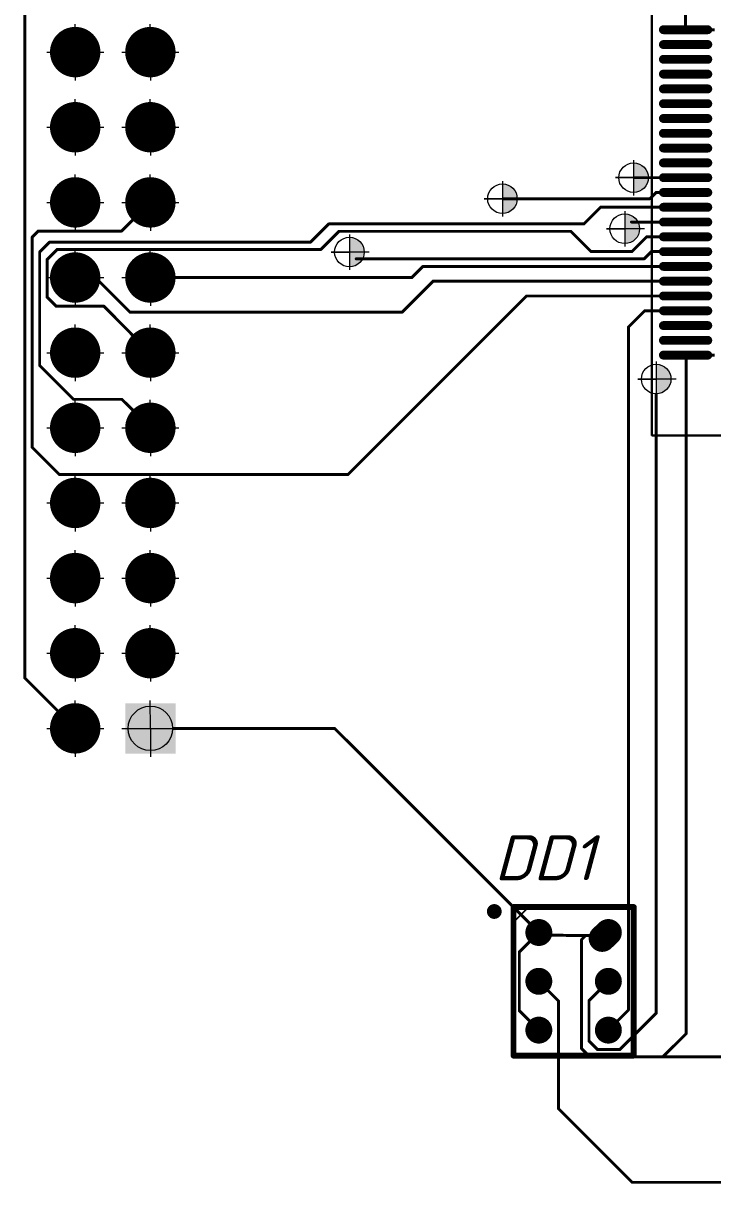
# Model space of a CAD drawing. Header units: millimetres. Extents: x -578 to 740, y 82 to 629.
# Drawn here: x 222.3 to 268.9, y 312.6 to 391 of the extents above; entities that cross this region are included whole.
import ezdxf

# ---------------------------------------------------------------- set-up
doc = ezdxf.new("R2010")
doc.units = ezdxf.units.MM
doc.header["$LTSCALE"] = 0.5
doc.layers.get('0').update_dxf_attribs({"lineweight": 60})
for name, color, linetype in [('BottomSolder', 6, 'Continuous'), ('MultiLayer', 9, 'Continuous'), ('TopOverlay', 2, 'Continuous')]:
    doc.layers.add(name, color=color, linetype=linetype)
doc.layers.add('СПЛТОНК', color=7, linetype='Continuous', lineweight=20)
doc.styles.get("Standard").update_dxf_attribs({"font": 'isocpeui.ttf', "width": 0.9})

msp = doc.modelspace()

# ---------------------------------------------------------------- hatches: boundary and pattern name
at = {"lineweight": 0}
h = msp.add_hatch(color=256, dxfattribs=at)
h.dxf.hatch_style = 1
h.paths.add_polyline_path([(225.774, 390.562, 0.414214), (224.274, 389.062), (225.774, 389.062)])
h.paths.add_polyline_path([(225.774, 389.062), (224.274, 389.062, 0.414214), (225.774, 387.562)])
h = msp.add_hatch(color=256, dxfattribs=at)
h.dxf.hatch_style = 1
h.paths.add_polyline_path([(230.854, 390.562, 0.414214), (229.354, 389.062), (230.854, 389.062)])
h.paths.add_polyline_path([(230.854, 389.062), (229.354, 389.062, 0.414214), (230.854, 387.562)])
h = msp.add_hatch(color=256, dxfattribs=at)
h.dxf.hatch_style = 1
h.paths.add_polyline_path([(225.774, 385.482, 0.414214), (224.274, 383.982), (225.774, 383.982)])
h.paths.add_polyline_path([(225.774, 383.982), (224.274, 383.982, 0.414214), (225.774, 382.482)])
h = msp.add_hatch(color=256, dxfattribs=at)
h.dxf.hatch_style = 1
h.paths.add_polyline_path([(230.854, 385.482, 0.414214), (229.354, 383.982), (230.854, 383.982)])
h.paths.add_polyline_path([(230.854, 383.982), (229.354, 383.982, 0.414214), (230.854, 382.482)])
h = msp.add_hatch(color=256, dxfattribs=at)
h.dxf.hatch_style = 1
h.paths.add_polyline_path([(263.51, 381.574), (263.51, 380.574), (264.51, 380.574, 0.414214)])
h.paths.add_polyline_path([(264.51, 380.574), (263.51, 380.574), (263.51, 379.574, 0.414214)])
h = msp.add_hatch(color=256, dxfattribs=at)
h.dxf.hatch_style = 1
h.paths.add_polyline_path([(225.774, 380.402, 0.414214), (224.274, 378.902), (225.774, 378.902)])
h.paths.add_polyline_path([(225.774, 378.902), (224.274, 378.902, 0.414214), (225.774, 377.402)])
h = msp.add_hatch(color=256, dxfattribs=at)
h.dxf.hatch_style = 1
h.paths.add_polyline_path([(230.854, 380.402, 0.414214), (229.354, 378.902), (230.854, 378.902)])
h.paths.add_polyline_path([(230.854, 378.902), (229.354, 378.902, 0.414214), (230.854, 377.402)])
h = msp.add_hatch(color=256, dxfattribs=at)
h.dxf.hatch_style = 1
h.paths.add_polyline_path([(254.649, 380.151), (254.649, 379.151), (255.649, 379.151, 0.414214)])
h.paths.add_polyline_path([(255.649, 379.151), (254.649, 379.151), (254.649, 378.151, 0.414214)])
h = msp.add_hatch(color=256, dxfattribs=at)
h.dxf.hatch_style = 1
h.paths.add_polyline_path([(262.911, 378.119), (262.911, 377.119), (263.911, 377.119, 0.414214)])
h.paths.add_polyline_path([(263.911, 377.119), (262.911, 377.119), (262.911, 376.119, 0.414214)])
h = msp.add_hatch(color=256, dxfattribs=at)
h.dxf.hatch_style = 1
h.paths.add_polyline_path([(244.307, 376.544), (244.307, 375.544), (245.307, 375.544, 0.414214)])
h.paths.add_polyline_path([(245.307, 375.544), (244.307, 375.544), (244.307, 374.544, 0.414214)])
h = msp.add_hatch(color=256, dxfattribs=at)
h.dxf.hatch_style = 1
h.paths.add_polyline_path([(225.774, 375.322, 0.414214), (224.274, 373.822), (225.774, 373.822)])
h.paths.add_polyline_path([(225.774, 373.822), (224.274, 373.822, 0.414214), (225.774, 372.322)])
h = msp.add_hatch(color=256, dxfattribs=at)
h.dxf.hatch_style = 1
h.paths.add_polyline_path([(230.854, 375.322, 0.414214), (229.354, 373.822), (230.854, 373.822)])
h.paths.add_polyline_path([(230.854, 373.822), (229.354, 373.822, 0.414214), (230.854, 372.322)])
h = msp.add_hatch(color=256, dxfattribs=at)
h.dxf.hatch_style = 1
h.paths.add_polyline_path([(225.774, 370.242, 0.414214), (224.274, 368.742), (225.774, 368.742)])
h.paths.add_polyline_path([(225.774, 368.742), (224.274, 368.742, 0.414214), (225.774, 367.242)])
h = msp.add_hatch(color=256, dxfattribs=at)
h.dxf.hatch_style = 1
h.paths.add_polyline_path([(230.854, 370.242, 0.414214), (229.354, 368.742), (230.854, 368.742)])
h.paths.add_polyline_path([(230.854, 368.742), (229.354, 368.742, 0.414214), (230.854, 367.242)])
h = msp.add_hatch(color=256, dxfattribs=at)
h.dxf.hatch_style = 1
h.paths.add_polyline_path([(265.034, 367.959), (265.034, 366.959), (266.034, 366.959, 0.414214)])
h.paths.add_polyline_path([(266.034, 366.959), (265.034, 366.959), (265.034, 365.959, 0.414214)])
h = msp.add_hatch(color=256, dxfattribs=at)
h.dxf.hatch_style = 1
h.paths.add_polyline_path([(225.774, 365.162, 0.414214), (224.274, 363.662), (225.774, 363.662)])
h.paths.add_polyline_path([(225.774, 363.662), (224.274, 363.662, 0.414214), (225.774, 362.162)])
h = msp.add_hatch(color=256, dxfattribs=at)
h.dxf.hatch_style = 1
h.paths.add_polyline_path([(230.854, 365.162, 0.414214), (229.354, 363.662), (230.854, 363.662)])
h.paths.add_polyline_path([(230.854, 363.662), (229.354, 363.662, 0.414214), (230.854, 362.162)])
h = msp.add_hatch(color=256, dxfattribs=at)
h.dxf.hatch_style = 1
h.paths.add_polyline_path([(225.774, 360.082, 0.414214), (224.274, 358.582), (225.774, 358.582)])
h.paths.add_polyline_path([(225.774, 358.582), (224.274, 358.582, 0.414214), (225.774, 357.082)])
h = msp.add_hatch(color=256, dxfattribs=at)
h.dxf.hatch_style = 1
h.paths.add_polyline_path([(230.854, 360.082, 0.414214), (229.354, 358.582), (230.854, 358.582)])
h.paths.add_polyline_path([(230.854, 358.582), (229.354, 358.582, 0.414214), (230.854, 357.082)])
h = msp.add_hatch(color=256, dxfattribs=at)
h.dxf.hatch_style = 1
h.paths.add_polyline_path([(225.774, 355.002, 0.414214), (224.274, 353.502), (225.774, 353.502)])
h.paths.add_polyline_path([(225.774, 353.502), (224.274, 353.502, 0.414214), (225.774, 352.002)])
h = msp.add_hatch(color=256, dxfattribs=at)
h.dxf.hatch_style = 1
h.paths.add_polyline_path([(230.854, 355.002, 0.414214), (229.354, 353.502), (230.854, 353.502)])
h.paths.add_polyline_path([(230.854, 353.502), (229.354, 353.502, 0.414214), (230.854, 352.002)])
h = msp.add_hatch(color=256, dxfattribs=at)
h.dxf.hatch_style = 1
h.paths.add_polyline_path([(225.774, 349.922, 0.414214), (224.274, 348.422), (225.774, 348.422)])
h.paths.add_polyline_path([(225.774, 348.422), (224.274, 348.422, 0.414214), (225.774, 346.922)])
h = msp.add_hatch(color=256, dxfattribs=at)
h.dxf.hatch_style = 1
h.paths.add_polyline_path([(230.854, 349.922, 0.414214), (229.354, 348.422), (230.854, 348.422)])
h.paths.add_polyline_path([(230.854, 348.422), (229.354, 348.422, 0.414214), (230.854, 346.922)])
h = msp.add_hatch(color=256, dxfattribs=at)
h.dxf.hatch_style = 1
h.paths.add_polyline_path([(225.774, 344.842, 0.414214), (224.274, 343.342), (225.774, 343.342)])
h.paths.add_polyline_path([(225.774, 343.342), (224.274, 343.342, 0.414214), (225.774, 341.842)])
h = msp.add_hatch(color=256, dxfattribs=at)
h.dxf.hatch_style = 1
h.paths.add_polyline_path([(230.854, 344.842, 0.414214), (229.354, 343.342), (230.854, 343.342)])
h.paths.add_polyline_path([(230.854, 343.342), (229.354, 343.342, 0.414214), (230.854, 341.842)])

# ---------------------------------------------------------------- linework, layer by layer
for p, q in [((225.774, 389.062), (225.764, 390.957)), ((230.854, 389.062), (230.844, 390.957)), ((223.851, 389.062), (227.705, 389.062)), ((225.774, 389.062), (225.778, 387.142)), ((228.931, 389.062), (232.785, 389.062)), ((230.854, 389.062), (230.858, 387.142)), ((225.774, 383.982), (225.764, 385.877)), ((230.854, 383.982), (230.844, 385.877)), ((223.851, 383.982), (227.705, 383.982)), ((225.774, 383.982), (225.778, 382.062)), ((228.931, 383.982), (232.785, 383.982)), ((230.854, 383.982), (230.858, 382.062)), ((225.774, 378.902), (225.764, 380.797)), ((230.854, 378.902), (230.844, 380.797)), ((223.851, 378.902), (227.705, 378.902)), ((225.774, 378.902), (225.778, 376.982)), ((228.931, 378.902), (232.785, 378.902)), ((230.854, 378.902), (230.858, 376.982)), ((225.774, 373.822), (225.764, 375.717)), ((230.854, 373.822), (230.844, 375.717)), ((223.851, 373.822), (227.705, 373.822)), ((225.774, 373.822), (225.778, 371.902)), ((228.931, 373.822), (232.785, 373.822)), ((230.854, 373.822), (230.858, 371.902)), ((225.774, 368.742), (225.764, 370.637)), ((230.854, 368.742), (230.844, 370.637)), ((223.851, 368.742), (227.705, 368.742)), ((225.774, 368.742), (225.778, 366.822)), ((228.931, 368.742), (232.785, 368.742)), ((230.854, 368.742), (230.858, 366.822)), ((225.774, 363.662), (225.764, 365.557)), ((230.854, 363.662), (230.844, 365.557)), ((223.851, 363.662), (227.705, 363.662)), ((225.774, 363.662), (225.778, 361.742)), ((228.931, 363.662), (232.785, 363.662)), ((230.854, 363.662), (230.858, 361.742)), ((225.774, 358.582), (225.764, 360.477)), ((230.854, 358.582), (230.844, 360.477)), ((223.851, 358.582), (227.705, 358.582)), ((225.774, 358.582), (225.778, 356.662)), ((228.931, 358.582), (232.785, 358.582)), ((230.854, 358.582), (230.858, 356.662)), ((225.774, 353.502), (225.764, 355.397)), ((230.854, 353.502), (230.844, 355.397)), ((223.851, 353.502), (227.705, 353.502)), ((225.774, 353.502), (225.778, 351.582)), ((228.931, 353.502), (232.785, 353.502)), ((230.854, 353.502), (230.858, 351.582)), ((225.774, 348.422), (225.764, 350.317)), ((230.854, 348.422), (230.844, 350.317)), ((223.851, 348.422), (227.705, 348.422)), ((225.774, 348.422), (225.778, 346.502)), ((228.931, 348.422), (232.785, 348.422)), ((230.854, 348.422), (230.858, 346.502)), ((225.774, 343.342), (225.764, 345.237)), ((230.854, 343.342), (230.844, 345.237)), ((223.851, 343.342), (227.705, 343.342)), ((225.774, 343.342), (225.778, 341.422)), ((228.931, 343.342), (232.785, 343.342)), ((230.854, 343.342), (230.858, 341.422))]:
    msp.add_line(p, q, dxfattribs=at)
for points, const_width in [([(222.362, 346.754), (222.362, 421.209)], 0.2), ([(267.022, 390.574), (267.022, 391.574)], 0.2), ([(268.522, 390.574), (265.522, 390.574)], 0.6), ([(267.022, 390.574), (268.996, 390.574)], 0.2), ([(268.522, 389.574), (265.522, 389.574)], 0.6), ([(268.522, 388.574), (265.522, 388.574)], 0.6), ([(268.522, 387.574), (265.522, 387.574)], 0.6), ([(268.522, 386.574), (265.522, 386.574)], 0.6), ([(268.522, 385.574), (265.522, 385.574)], 0.6), ([(268.522, 384.574), (265.522, 384.574)], 0.6), ([(268.522, 383.574), (265.522, 383.574)], 0.6), ([(268.522, 382.574), (265.522, 382.574)], 0.6), ([(268.522, 381.574), (265.522, 381.574)], 0.6), ([(263.51, 380.574), (267.022, 380.574)], 0.2), ([(268.522, 380.574), (265.522, 380.574)], 0.6), ([(268.522, 379.574), (265.522, 379.574)], 0.6), ([(254.649, 379.151), (264.61, 379.151)], 0.2), ([(264.61, 379.151), (265.034, 379.574)], 0.2), ([(265.034, 379.574), (267.022, 379.574)], 0.2), ([(228.918, 376.966), (230.674, 378.746)], 0.2), ([(260.149, 377.444), (261.279, 378.574)], 0.2), ([(261.279, 378.574), (267.022, 378.574)], 0.2), ([(268.522, 378.574), (265.522, 378.574)], 0.6), ([(241.689, 376.222), (242.911, 377.444)], 0.2), ([(242.911, 377.444), (260.149, 377.444)], 0.2), ([(263.366, 377.574), (267.022, 377.574)], 0.2), ([(268.522, 377.574), (265.522, 377.574)], 0.6), ([(222.87, 376.56), (223.276, 376.966)], 0.2), ([(222.87, 362.336), (222.87, 376.56)], 0.2), ([(223.276, 376.966), (228.918, 376.966)], 0.2), ([(242.374, 375.722), (243.596, 376.944)], 0.2), ([(243.596, 376.944), (259.268, 376.944)], 0.2), ([(259.268, 376.944), (260.625, 375.587)], 0.2), ([(263.408, 375.587), (264.395, 376.574)], 0.2), ([(264.395, 376.574), (267.022, 376.574)], 0.2), ([(268.522, 376.574), (265.522, 376.574)], 0.6), ([(223.374, 375.544), (224.052, 376.222)], 0.2), ([(224.052, 376.222), (241.689, 376.222)], 0.2), ([(268.522, 375.574), (265.522, 375.574)], 0.6), ([(223.374, 367.877), (223.374, 375.544)], 0.2), ([(223.874, 375.036), (224.56, 375.722)], 0.2), ([(223.874, 372.496), (223.874, 375.036)], 0.2), ([(224.56, 375.722), (242.374, 375.722)], 0.2), ([(244.764, 375.087), (264.221, 375.087)], 0.2), ([(260.625, 375.587), (263.408, 375.587)], 0.2), ([(264.221, 375.087), (264.708, 375.574)], 0.2), ([(264.708, 375.574), (267.022, 375.574)], 0.2), ([(248.524, 373.822), (249.276, 374.574)], 0.2), ([(249.276, 374.574), (267.022, 374.574)], 0.2), ([(268.522, 374.574), (265.522, 374.574)], 0.6), ([(227.268, 373.69), (229.479, 371.48)], 0.2), ([(232.354, 373.822), (248.524, 373.822)], 0.2), ([(247.863, 371.48), (249.957, 373.574)], 0.2), ([(249.957, 373.574), (267.022, 373.574)], 0.2), ([(268.522, 373.574), (265.522, 373.574)], 0.6), ([(268.522, 372.574), (265.522, 372.574)], 0.6), ([(223.874, 372.496), (224.484, 371.886)], 0.2), ([(224.484, 371.886), (227.71, 371.886)], 0.2), ([(227.71, 371.886), (230.703, 368.863)], 0.2), ([(244.206, 360.507), (256.272, 372.574)], 0.2), ([(256.272, 372.574), (267.022, 372.574)], 0.2), ([(229.479, 371.48), (247.863, 371.48)], 0.2), ([(263.154, 370.464), (264.264, 371.574)], 0.2), ([(264.264, 371.574), (267.022, 371.574)], 0.2), ([(268.522, 371.574), (265.522, 371.574)], 0.6), ([(263.154, 324.292), (263.154, 370.464)], 0.2), ([(268.522, 370.574), (265.522, 370.574)], 0.6), ([(268.522, 369.574), (265.522, 369.574)], 0.6), ([(268.522, 368.574), (265.522, 368.574)], 0.6), ([(267.022, 368.574), (267.066, 368.574)], 0.2), ([(267.066, 322.712), (267.066, 368.574)], 0.2), ([(267.066, 368.574), (268.996, 368.574)], 0.2), ([(223.374, 367.877), (225.664, 365.587)], 0.2), ([(225.664, 365.587), (228.929, 365.587)], 0.2), ([(228.929, 365.587), (230.771, 363.757)], 0.2), ([(265.034, 324.083), (265.034, 365.959)], 0.2), ([(222.87, 362.336), (224.698, 360.507)], 0.2), ([(224.698, 360.507), (244.206, 360.507)], 0.2), ([(222.362, 346.754), (225.673, 343.451)], 0.2), ([(232.354, 343.342), (243.304, 343.342)], 0.2), ([(243.304, 343.342), (257.104, 329.542)], 0.2), ([(261.804, 329.541), (261.384, 329.142)], 1.82), ([(255.788, 328.226), (257.104, 329.542)], 0.2), ([(257.833, 329.365), (259.442, 329.342)], 0.2), ([(259.442, 329.342), (260.274, 329.342)], 0.2), ([(259.994, 329.062), (260.274, 329.342)], 0.2), ([(259.994, 321.696), (259.994, 329.062)], 0.2), ([(260.274, 329.342), (261.594, 329.342)], 0.2), ([(255.788, 324.258), (255.788, 328.226)], 0.2), ([(257.104, 326.242), (258.43, 324.916)], 0.2), ([(260.494, 324.932), (261.804, 326.242)], 0.2), ([(258.43, 317.632), (258.43, 324.916)], 0.2), ([(260.494, 322.204), (260.494, 324.932)], 0.2), ([(255.788, 324.258), (257.104, 322.942)], 0.2), ([(261.804, 322.942), (263.154, 324.292)], 0.2), ([(262.582, 321.632), (265.034, 324.083)], 0.2), ([(265.485, 321.132), (267.066, 322.712)], 0.2), ([(259.994, 321.696), (260.558, 321.132)], 0.2), ([(260.494, 322.204), (261.066, 321.632)], 0.2), ([(261.066, 321.632), (262.582, 321.632)], 0.2), ([(260.558, 321.132), (265.485, 321.132)], 0.2), ([(265.485, 321.132), (277.844, 321.132)], 0.2), ([(258.43, 317.632), (263.408, 312.653)], 0.2), ([(263.408, 312.653), (285.76, 312.653)], 0.2)]:
    msp.add_lwpolyline(points, dxfattribs=dict(at, const_width=const_width))
at = {"lineweight": 30}
msp.add_lwpolyline([(264.747, 397.974), (299.522, 397.974), (299.522, 363.149), (264.747, 363.149)], close=True, dxfattribs=at)
at = {"lineweight": 0}
for points, const_width in [([(265.522, 390.724, 1), (265.522, 390.424, 1)], 0.3), ([(268.522, 390.724, 1), (268.522, 390.424, 1)], 0.3), ([(266.972, 390.574, 1), (267.072, 390.574, 1)], 0.1), ([(266.972, 390.574, 1), (267.072, 390.574, 1)], 0.1), ([(265.522, 389.724, 1), (265.522, 389.424, 1)], 0.3), ([(268.522, 389.724, 1), (268.522, 389.424, 1)], 0.3), ([(265.522, 388.724, 1), (265.522, 388.424, 1)], 0.3), ([(268.522, 388.724, 1), (268.522, 388.424, 1)], 0.3), ([(265.522, 387.724, 1), (265.522, 387.424, 1)], 0.3), ([(268.522, 387.724, 1), (268.522, 387.424, 1)], 0.3), ([(265.522, 386.724, 1), (265.522, 386.424, 1)], 0.3), ([(268.522, 386.724, 1), (268.522, 386.424, 1)], 0.3), ([(265.522, 385.724, 1), (265.522, 385.424, 1)], 0.3), ([(268.522, 385.724, 1), (268.522, 385.424, 1)], 0.3), ([(265.522, 384.724, 1), (265.522, 384.424, 1)], 0.3), ([(268.522, 384.724, 1), (268.522, 384.424, 1)], 0.3), ([(265.522, 383.724, 1), (265.522, 383.424, 1)], 0.3), ([(268.522, 383.724, 1), (268.522, 383.424, 1)], 0.3), ([(265.522, 382.724, 1), (265.522, 382.424, 1)], 0.3), ([(268.522, 382.724, 1), (268.522, 382.424, 1)], 0.3), ([(265.522, 381.724, 1), (265.522, 381.424, 1)], 0.3), ([(268.522, 381.724, 1), (268.522, 381.424, 1)], 0.3), ([(265.522, 380.724, 1), (265.522, 380.424, 1)], 0.3), ([(266.972, 380.574, 1), (267.072, 380.574, 1)], 0.1), ([(268.522, 380.724, 1), (268.522, 380.424, 1)], 0.3), ([(265.522, 379.724, 1), (265.522, 379.424, 1)], 0.3), ([(268.522, 379.724, 1), (268.522, 379.424, 1)], 0.3), ([(264.56, 379.151, 1), (264.66, 379.151, 1)], 0.1), ([(264.56, 379.151, 1), (264.66, 379.151, 1)], 0.1), ([(264.984, 379.574, 1), (265.084, 379.574, 1)], 0.1), ([(264.984, 379.574, 1), (265.084, 379.574, 1)], 0.1), ([(266.972, 379.574, 1), (267.072, 379.574, 1)], 0.1), ([(261.229, 378.574, 1), (261.329, 378.574, 1)], 0.1), ([(261.229, 378.574, 1), (261.329, 378.574, 1)], 0.1), ([(265.522, 378.724, 1), (265.522, 378.424, 1)], 0.3), ([(266.972, 378.574, 1), (267.072, 378.574, 1)], 0.1), ([(268.522, 378.724, 1), (268.522, 378.424, 1)], 0.3), ([(242.861, 377.444, 1), (242.961, 377.444, 1)], 0.1), ([(242.861, 377.444, 1), (242.961, 377.444, 1)], 0.1), ([(260.099, 377.444, 1), (260.199, 377.444, 1)], 0.1), ([(260.099, 377.444, 1), (260.199, 377.444, 1)], 0.1), ([(263.316, 377.574, 1), (263.416, 377.574, 1)], 0.1), ([(263.316, 377.574, 1), (263.416, 377.574, 1)], 0.1), ([(265.522, 377.724, 1), (265.522, 377.424, 1)], 0.3), ([(266.972, 377.574, 1), (267.072, 377.574, 1)], 0.1), ([(268.522, 377.724, 1), (268.522, 377.424, 1)], 0.3), ([(222.82, 376.56, 1), (222.92, 376.56, 1)], 0.1), ([(222.82, 376.56, 1), (222.92, 376.56, 1)], 0.1), ([(223.226, 376.966, 1), (223.326, 376.966, 1)], 0.1), ([(223.226, 376.966, 1), (223.326, 376.966, 1)], 0.1), ([(228.868, 376.966, 1), (228.968, 376.966, 1)], 0.1), ([(228.868, 376.966, 1), (228.968, 376.966, 1)], 0.1), ([(243.546, 376.944, 1), (243.646, 376.944, 1)], 0.1), ([(243.546, 376.944, 1), (243.646, 376.944, 1)], 0.1), ([(259.218, 376.944, 1), (259.318, 376.944, 1)], 0.1), ([(259.218, 376.944, 1), (259.318, 376.944, 1)], 0.1), ([(264.345, 376.574, 1), (264.445, 376.574, 1)], 0.1), ([(264.345, 376.574, 1), (264.445, 376.574, 1)], 0.1), ([(265.522, 376.724, 1), (265.522, 376.424, 1)], 0.3), ([(266.972, 376.574, 1), (267.072, 376.574, 1)], 0.1), ([(268.522, 376.724, 1), (268.522, 376.424, 1)], 0.3), ([(224.002, 376.222, 1), (224.102, 376.222, 1)], 0.1), ([(224.002, 376.222, 1), (224.102, 376.222, 1)], 0.1), ([(241.639, 376.222, 1), (241.739, 376.222, 1)], 0.1), ([(241.639, 376.222, 1), (241.739, 376.222, 1)], 0.1), ([(265.522, 375.724, 1), (265.522, 375.424, 1)], 0.3), ([(268.522, 375.724, 1), (268.522, 375.424, 1)], 0.3), ([(223.324, 375.544, 1), (223.424, 375.544, 1)], 0.1), ([(223.324, 375.544, 1), (223.424, 375.544, 1)], 0.1), ([(223.824, 375.036, 1), (223.924, 375.036, 1)], 0.1), ([(223.824, 375.036, 1), (223.924, 375.036, 1)], 0.1), ([(224.51, 375.722, 1), (224.61, 375.722, 1)], 0.1), ([(224.51, 375.722, 1), (224.61, 375.722, 1)], 0.1), ([(242.324, 375.722, 1), (242.424, 375.722, 1)], 0.1), ([(242.324, 375.722, 1), (242.424, 375.722, 1)], 0.1), ([(244.714, 375.087, 1), (244.814, 375.087, 1)], 0.1), ([(244.714, 375.087, 1), (244.814, 375.087, 1)], 0.1), ([(260.575, 375.587, 1), (260.675, 375.587, 1)], 0.1), ([(260.575, 375.587, 1), (260.675, 375.587, 1)], 0.1), ([(263.358, 375.587, 1), (263.458, 375.587, 1)], 0.1), ([(263.358, 375.587, 1), (263.458, 375.587, 1)], 0.1), ([(264.171, 375.087, 1), (264.271, 375.087, 1)], 0.1), ([(264.171, 375.087, 1), (264.271, 375.087, 1)], 0.1), ([(264.658, 375.574, 1), (264.758, 375.574, 1)], 0.1), ([(264.658, 375.574, 1), (264.758, 375.574, 1)], 0.1), ([(266.972, 375.574, 1), (267.072, 375.574, 1)], 0.1), ([(249.226, 374.574, 1), (249.326, 374.574, 1)], 0.1), ([(249.226, 374.574, 1), (249.326, 374.574, 1)], 0.1), ([(265.522, 374.724, 1), (265.522, 374.424, 1)], 0.3), ([(266.972, 374.574, 1), (267.072, 374.574, 1)], 0.1), ([(268.522, 374.724, 1), (268.522, 374.424, 1)], 0.3), ([(248.474, 373.822, 1), (248.574, 373.822, 1)], 0.1), ([(248.474, 373.822, 1), (248.574, 373.822, 1)], 0.1), ([(249.907, 373.574, 1), (250.007, 373.574, 1)], 0.1), ([(249.907, 373.574, 1), (250.007, 373.574, 1)], 0.1), ([(265.522, 373.724, 1), (265.522, 373.424, 1)], 0.3), ([(266.972, 373.574, 1), (267.072, 373.574, 1)], 0.1), ([(268.522, 373.724, 1), (268.522, 373.424, 1)], 0.3), ([(265.522, 372.724, 1), (265.522, 372.424, 1)], 0.3), ([(268.522, 372.724, 1), (268.522, 372.424, 1)], 0.3), ([(223.824, 372.496, 1), (223.924, 372.496, 1)], 0.1), ([(223.824, 372.496, 1), (223.924, 372.496, 1)], 0.1), ([(224.434, 371.886, 1), (224.534, 371.886, 1)], 0.1), ([(224.434, 371.886, 1), (224.534, 371.886, 1)], 0.1), ([(227.66, 371.886, 1), (227.76, 371.886, 1)], 0.1), ([(227.66, 371.886, 1), (227.76, 371.886, 1)], 0.1), ([(256.222, 372.574, 1), (256.322, 372.574, 1)], 0.1), ([(256.222, 372.574, 1), (256.322, 372.574, 1)], 0.1), ([(266.972, 372.574, 1), (267.072, 372.574, 1)], 0.1), ([(229.429, 371.48, 1), (229.529, 371.48, 1)], 0.1), ([(229.429, 371.48, 1), (229.529, 371.48, 1)], 0.1), ([(247.813, 371.48, 1), (247.913, 371.48, 1)], 0.1), ([(247.813, 371.48, 1), (247.913, 371.48, 1)], 0.1), ([(264.214, 371.574, 1), (264.314, 371.574, 1)], 0.1), ([(264.214, 371.574, 1), (264.314, 371.574, 1)], 0.1), ([(265.522, 371.724, 1), (265.522, 371.424, 1)], 0.3), ([(266.972, 371.574, 1), (267.072, 371.574, 1)], 0.1), ([(268.522, 371.724, 1), (268.522, 371.424, 1)], 0.3), ([(263.104, 370.464, 1), (263.204, 370.464, 1)], 0.1), ([(263.104, 370.464, 1), (263.204, 370.464, 1)], 0.1), ([(265.522, 370.724, 1), (265.522, 370.424, 1)], 0.3), ([(268.522, 370.724, 1), (268.522, 370.424, 1)], 0.3), ([(265.522, 369.724, 1), (265.522, 369.424, 1)], 0.3), ([(268.522, 369.724, 1), (268.522, 369.424, 1)], 0.3), ([(265.522, 368.724, 1), (265.522, 368.424, 1)], 0.3), ([(268.522, 368.724, 1), (268.522, 368.424, 1)], 0.3), ([(266.972, 368.574, 1), (267.072, 368.574, 1)], 0.1), ([(267.016, 368.574, 1), (267.116, 368.574, 1)], 0.1), ([(267.016, 368.574, 1), (267.116, 368.574, 1)], 0.1), ([(267.016, 368.574, 1), (267.116, 368.574, 1)], 0.1), ([(223.324, 367.877, 1), (223.424, 367.877, 1)], 0.1), ([(223.324, 367.877, 1), (223.424, 367.877, 1)], 0.1), ([(225.614, 365.587, 1), (225.714, 365.587, 1)], 0.1), ([(225.614, 365.587, 1), (225.714, 365.587, 1)], 0.1), ([(228.879, 365.587, 1), (228.979, 365.587, 1)], 0.1), ([(228.879, 365.587, 1), (228.979, 365.587, 1)], 0.1), ([(222.82, 362.336, 1), (222.92, 362.336, 1)], 0.1), ([(222.82, 362.336, 1), (222.92, 362.336, 1)], 0.1), ([(224.648, 360.507, 1), (224.748, 360.507, 1)], 0.1), ([(224.648, 360.507, 1), (224.748, 360.507, 1)], 0.1), ([(244.156, 360.507, 1), (244.256, 360.507, 1)], 0.1), ([(244.156, 360.507, 1), (244.256, 360.507, 1)], 0.1), ([(222.312, 346.754, 1), (222.412, 346.754, 1)], 0.1), ([(222.312, 346.754, 1), (222.412, 346.754, 1)], 0.1), ([(243.254, 343.342, 1), (243.354, 343.342, 1)], 0.1), ([(243.254, 343.342, 1), (243.354, 343.342, 1)], 0.1), ([(256.649, 329.542, 1), (257.559, 329.542, 1)], 0.91), ([(261.349, 329.541, 1), (262.259, 329.541, 1)], 0.91), ([(257.054, 329.542, 1), (257.154, 329.542, 1)], 0.1), ([(257.054, 329.542, 1), (257.154, 329.542, 1)], 0.1), ([(257.054, 329.542, 1), (257.154, 329.542, 1)], 0.1), ([(260.929, 329.142, 1), (261.839, 329.142, 1)], 0.91), ([(259.392, 329.342, 1), (259.492, 329.342, 1)], 0.1), ([(259.392, 329.342, 1), (259.492, 329.342, 1)], 0.1), ([(259.944, 329.062, 1), (260.044, 329.062, 1)], 0.1), ([(259.944, 329.062, 1), (260.044, 329.062, 1)], 0.1), ([(260.224, 329.342, 1), (260.324, 329.342, 1)], 0.1), ([(260.224, 329.342, 1), (260.324, 329.342, 1)], 0.1), ([(260.224, 329.342, 1), (260.324, 329.342, 1)], 0.1), ([(261.544, 329.342, 1), (261.644, 329.342, 1)], 0.1), ([(255.738, 328.226, 1), (255.838, 328.226, 1)], 0.1), ([(255.738, 328.226, 1), (255.838, 328.226, 1)], 0.1), ([(256.649, 326.242, 1), (257.559, 326.242, 1)], 0.91), ([(261.349, 326.242, 1), (262.259, 326.242, 1)], 0.91), ([(257.054, 326.242, 1), (257.154, 326.242, 1)], 0.1), ([(261.754, 326.242, 1), (261.854, 326.242, 1)], 0.1), ([(258.38, 324.916, 1), (258.48, 324.916, 1)], 0.1), ([(258.38, 324.916, 1), (258.48, 324.916, 1)], 0.1), ([(260.444, 324.932, 1), (260.544, 324.932, 1)], 0.1), ([(260.444, 324.932, 1), (260.544, 324.932, 1)], 0.1), ([(255.738, 324.258, 1), (255.838, 324.258, 1)], 0.1), ([(255.738, 324.258, 1), (255.838, 324.258, 1)], 0.1), ([(263.104, 324.292, 1), (263.204, 324.292, 1)], 0.1), ([(263.104, 324.292, 1), (263.204, 324.292, 1)], 0.1), ([(264.984, 324.083, 1), (265.084, 324.083, 1)], 0.1), ([(264.984, 324.083, 1), (265.084, 324.083, 1)], 0.1), ([(256.649, 322.942, 1), (257.559, 322.942, 1)], 0.91), ([(261.349, 322.942, 1), (262.259, 322.942, 1)], 0.91), ([(257.054, 322.942, 1), (257.154, 322.942, 1)], 0.1), ([(261.754, 322.942, 1), (261.854, 322.942, 1)], 0.1), ([(267.016, 322.712, 1), (267.116, 322.712, 1)], 0.1), ([(267.016, 322.712, 1), (267.116, 322.712, 1)], 0.1), ([(259.944, 321.696, 1), (260.044, 321.696, 1)], 0.1), ([(259.944, 321.696, 1), (260.044, 321.696, 1)], 0.1), ([(260.444, 322.204, 1), (260.544, 322.204, 1)], 0.1), ([(260.444, 322.204, 1), (260.544, 322.204, 1)], 0.1), ([(261.016, 321.632, 1), (261.116, 321.632, 1)], 0.1), ([(261.016, 321.632, 1), (261.116, 321.632, 1)], 0.1), ([(262.532, 321.632, 1), (262.632, 321.632, 1)], 0.1), ([(262.532, 321.632, 1), (262.632, 321.632, 1)], 0.1), ([(260.508, 321.132, 1), (260.608, 321.132, 1)], 0.1), ([(260.508, 321.132, 1), (260.608, 321.132, 1)], 0.1), ([(265.435, 321.132, 1), (265.535, 321.132, 1)], 0.1), ([(265.435, 321.132, 1), (265.535, 321.132, 1)], 0.1), ([(265.435, 321.132, 1), (265.535, 321.132, 1)], 0.1), ([(258.38, 317.632, 1), (258.48, 317.632, 1)], 0.1), ([(258.38, 317.632, 1), (258.48, 317.632, 1)], 0.1), ([(263.358, 312.653, 1), (263.458, 312.653, 1)], 0.1), ([(263.358, 312.653, 1), (263.458, 312.653, 1)], 0.1)]:
    msp.add_lwpolyline(points, format="xyb", close=True, dxfattribs=dict(at, const_width=const_width))
for points, const_width in [([(254.344, 330.962, 1), (253.844, 330.962, 1)], 0.5), ([(253.719, 330.962, 1), (253.969, 330.962, 1)], 0.25), ([(254.219, 330.962, 1), (254.469, 330.962, 1)], 0.25), ([(255.294, 331.262, 1), (255.494, 331.262, 1)], 0.2), ([(255.294, 330.25, 1), (255.494, 330.25, 1)], 0.2)]:
    msp.add_lwpolyline(points, format="xyb", close=True, dxfattribs=dict(const_width=const_width))
at = {"lineweight": 15, "const_width": 0.4}
for points in [[(255.394, 321.222), (255.394, 331.262)], [(255.394, 331.262), (263.514, 331.262)], [(263.514, 321.222), (263.514, 331.262)], [(255.394, 321.222), (263.514, 321.222)]]:
    msp.add_lwpolyline(points, dxfattribs=at)
at = {"lineweight": 15, "const_width": 0.2}
for points in [[(255.294, 331.262, 1), (255.494, 331.262, 1)], [(256.306, 331.262, 1), (256.506, 331.262, 1)], [(263.414, 331.262, 1), (263.614, 331.262, 1)], [(263.414, 331.262, 1), (263.614, 331.262, 1)], [(255.294, 321.222, 1), (255.494, 321.222, 1)], [(255.294, 321.222, 1), (255.494, 321.222, 1)], [(263.414, 321.222, 1), (263.614, 321.222, 1)], [(263.414, 321.222, 1), (263.614, 321.222, 1)]]:
    msp.add_lwpolyline(points, format="xyb", close=True, dxfattribs=at)
at = {"lineweight": 0}
for centre, radius in [((225.774, 389.062), 1.5), ((230.854, 389.062), 1.5), ((225.774, 383.982), 1.5), ((230.854, 383.982), 1.5), ((263.51, 380.574), 1), ((225.774, 378.902), 1.5), ((230.854, 378.902), 1.5), ((254.649, 379.151), 1), ((262.911, 377.119), 1), ((244.307, 375.544), 1), ((225.774, 373.822), 1.5), ((230.854, 373.822), 1.5), ((225.774, 368.742), 1.5), ((230.854, 368.742), 1.5), ((265.034, 366.959), 1), ((225.774, 363.662), 1.5), ((230.854, 363.662), 1.5), ((225.774, 358.582), 1.5), ((230.854, 358.582), 1.5), ((225.774, 353.502), 1.5), ((230.854, 353.502), 1.5), ((225.774, 348.422), 1.5), ((230.854, 348.422), 1.5), ((225.774, 343.342), 1.5), ((230.854, 343.342), 1.5)]:
    msp.add_circle(centre, radius, dxfattribs=at)
at = {"layer": 'BottomSolder', "const_width": 1.703}
for points in [[(224.922, 389.062, 1), (226.626, 389.062, 1)], [(230.002, 389.062, 1), (231.706, 389.062, 1)], [(224.922, 383.982, 1), (226.626, 383.982, 1)], [(230.002, 383.982, 1), (231.706, 383.982, 1)], [(224.922, 378.902, 1), (226.626, 378.902, 1)], [(230.002, 378.902, 1), (231.706, 378.902, 1)], [(224.922, 373.822, 1), (226.626, 373.822, 1)], [(230.002, 373.822, 1), (231.706, 373.822, 1)], [(224.922, 368.742, 1), (226.626, 368.742, 1)], [(230.002, 368.742, 1), (231.706, 368.742, 1)], [(224.922, 363.662, 1), (226.626, 363.662, 1)], [(230.002, 363.662, 1), (231.706, 363.662, 1)], [(224.922, 358.582, 1), (226.626, 358.582, 1)], [(230.002, 358.582, 1), (231.706, 358.582, 1)], [(224.922, 353.502, 1), (226.626, 353.502, 1)], [(230.002, 353.502, 1), (231.706, 353.502, 1)], [(224.922, 348.422, 1), (226.626, 348.422, 1)], [(230.002, 348.422, 1), (231.706, 348.422, 1)], [(224.922, 343.342, 1), (226.626, 343.342, 1)]]:
    msp.add_lwpolyline(points, format="xyb", close=True, dxfattribs=at)
at = {"layer": 'BottomSolder'}
msp.add_solid([(232.557, 341.639), (232.557, 345.045), (229.151, 341.639), (229.151, 345.045)], dxfattribs=at)
at = {"layer": 'MultiLayer', "const_width": 1.5}
for points in [[(225.024, 389.062, 1), (226.524, 389.062, 1)], [(230.104, 389.062, 1), (231.604, 389.062, 1)], [(225.024, 383.982, 1), (226.524, 383.982, 1)], [(230.104, 383.982, 1), (231.604, 383.982, 1)], [(225.024, 378.902, 1), (226.524, 378.902, 1)], [(230.104, 378.902, 1), (231.604, 378.902, 1)], [(225.024, 373.822, 1), (226.524, 373.822, 1)], [(230.104, 373.822, 1), (231.604, 373.822, 1)], [(225.024, 368.742, 1), (226.524, 368.742, 1)], [(230.104, 368.742, 1), (231.604, 368.742, 1)], [(225.024, 363.662, 1), (226.524, 363.662, 1)], [(230.104, 363.662, 1), (231.604, 363.662, 1)], [(225.024, 358.582, 1), (226.524, 358.582, 1)], [(230.104, 358.582, 1), (231.604, 358.582, 1)], [(225.024, 353.502, 1), (226.524, 353.502, 1)], [(230.104, 353.502, 1), (231.604, 353.502, 1)], [(225.024, 348.422, 1), (226.524, 348.422, 1)], [(230.104, 348.422, 1), (231.604, 348.422, 1)], [(225.024, 343.342, 1), (226.524, 343.342, 1)]]:
    msp.add_lwpolyline(points, format="xyb", close=True, dxfattribs=at)
at = {"layer": 'MultiLayer'}
msp.add_solid([(232.354, 341.842), (232.354, 344.842), (229.354, 341.842), (229.354, 344.842)], dxfattribs=at)
at = {"layer": 'TopOverlay'}
for p, q in [((255.394, 331.262), (256.406, 331.262)), ((256.406, 331.262), (255.394, 330.25)), ((255.394, 330.25), (255.394, 331.262))]:
    msp.add_line(p, q, dxfattribs=at)
at = {"layer": 'СПЛТОНК', "lineweight": 0}
for p, q in [((263.51, 381.758), (263.51, 379.368)), ((264.851, 380.574), (262.279, 380.574)), ((262.279, 380.574), (263.51, 380.574)), ((254.649, 380.335), (254.649, 377.945)), ((255.99, 379.151), (253.419, 379.151)), ((253.419, 379.151), (254.649, 379.151)), ((262.911, 378.303), (262.911, 375.913)), ((244.307, 376.728), (244.307, 374.338)), ((264.252, 377.119), (261.681, 377.119)), ((261.681, 377.119), (262.911, 377.119)), ((245.649, 375.544), (243.077, 375.544)), ((243.077, 375.544), (244.307, 375.544)), ((265.034, 368.143), (265.034, 365.753)), ((266.375, 366.959), (263.803, 366.959)), ((263.803, 366.959), (265.034, 366.959))]:
    msp.add_line(p, q, dxfattribs=at)

# ---------------------------------------------------------------- texts
msp.add_text('DD1', height=3.048).set_placement((254.095, 333.074))

doc.saveas('drawing.dxf')
